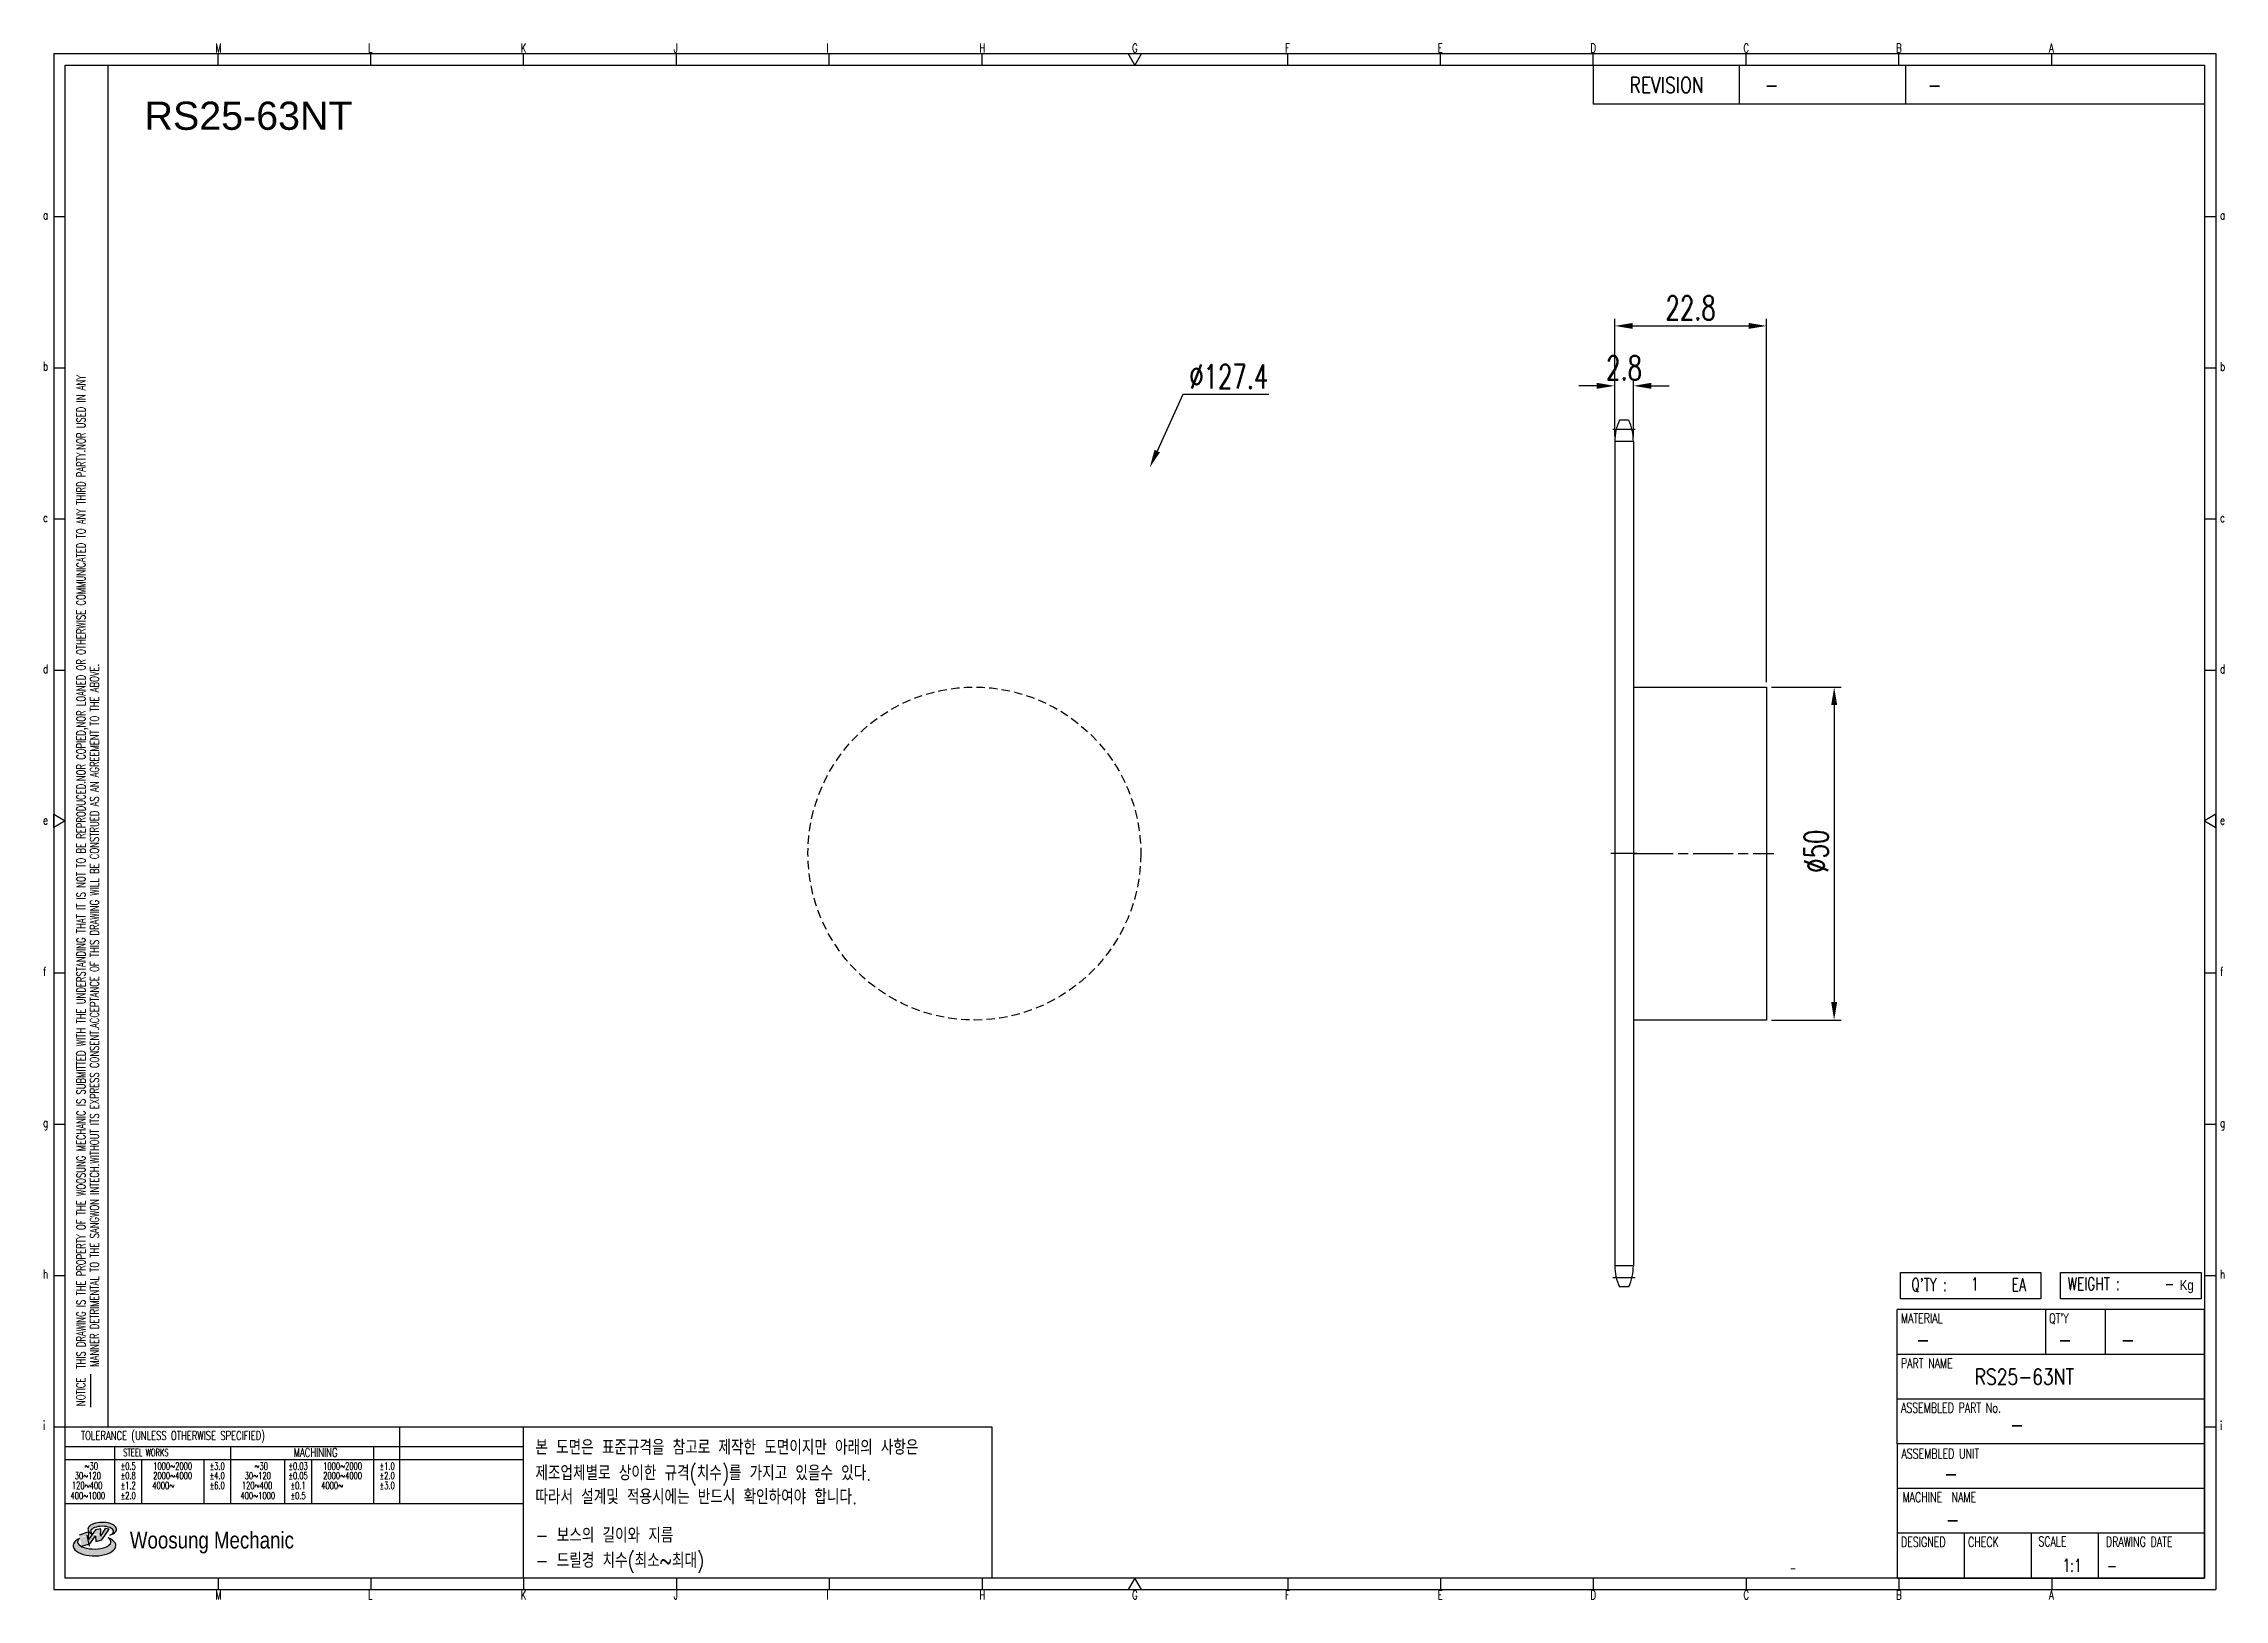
# Model space of a CAD drawing. Header units: millimetres. Extents: x -66412 to -66084, y 2427 to 2660.
import ezdxf
from ezdxf.enums import TextEntityAlignment as Align

# ---------------------------------------------------------------- set-up
doc = ezdxf.new("R2010")
doc.units = ezdxf.units.MM
for name, pattern in [('AM_ISO02W050', [7.5, 6, -1.5]), ('AM_ISO02W050x2', [3.75, 3, -0.75]), ('AM_ISO08W050', [18, 12, -1.5, 3, -1.5]), ('AM_ISO08W050x2', [9, 6, -0.75, 1.5, -0.75]), ('HIDDEN', [9.525, 6.35, -3.175])]:
    doc.linetypes.add(name, pattern=pattern)
for name, color, linetype, lineweight in [('AM_3N', 6, 'AM_ISO02W050', 25), ('AM_7', 4, 'AM_ISO08W050', 25), ('AM_7N', 4, 'AM_ISO08W050', 25)]:
    doc.layers.add(name, color=color, linetype=linetype, lineweight=lineweight)
for name, color, linetype in [('S-DIM', 7, 'Continuous'), ('TITLE', 7, 'Continuous'), ('도면레이아웃', 7, 'Continuous')]:
    doc.layers.add(name, color=color, linetype=linetype)
doc.styles.add('HAN', font='ROMANS.shx', dxfattribs={"width": 0.7, "bigfont": 'whgtxt.shx'})
doc.styles.add('HKD_ST2', font='romans.shx', dxfattribs={"width": 0.7, "height": 4, "bigfont": '@extfont2.shx'})
doc.styles.add('HSG', font='SIMPLEX.shx', dxfattribs={"width": 0.7, "bigfont": 'HSG.shx'})
doc.styles.add('ROMANS', font='romans.shx', dxfattribs={"width": 0.7, "bigfont": 'whgtxt.shx'})
doc.styles.add('SLDTEXTSTYLE4', font='arial.ttf', dxfattribs={"width": 0.8})
doc.styles.get("Standard").update_dxf_attribs({"font": 'arial.ttf'})
doc.dimstyles.new('APP4.5', dxfattribs={"dimscale": 1.5, "dimtxt": 2.4, "dimasz": 1.8, "dimexe": 0.7, "dimexo": 0.5, "dimgap": 0.6, "dimtad": 1, "dimtoh": 1, "dimdec": 1, "dimrnd": 0.01, "dimzin": 9, "dimdsep": 46, "dimtxsty": 'HSG', "dimcen": 0, "dimclrd": 1, "dimclre": 1, "dimclrt": 256, "dimazin": 2, "dimtp": 1, "dimtm": 1, "dimtfac": 0.5, "dimtdec": 1, "dimtofl": 0, "dimtmove": 0, "dimatfit": 3, "dimfxl": 0.7, "dimtvp": 1, "dimtolj": 2, "dimlwd": -1, "dimlwe": -1, "dimarcsym": 0})

# ---------------------------------------------------------------- blocks, each defined once
blk = doc.blocks.new('fyjkfytuj')
for p, q in [((-66537.93, 409.63), (-66517.93, 409.63)), ((-66517.93, 409.63), (-66517.93, 359.63)), ((-66517.93, 359.63), (-66537.93, 359.63))]:
    blk.add_line(p, q)
at = {"layer": 'AM_7N', "linetype": 'AM_ISO08W050x2'}
blk.add_line((-66537.93, 384.63), (-66516.85, 384.63), dxfattribs=at)
blk = doc.blocks.new('SUYWSHJH')
at = {"layer": '도면레이아웃'}
h = blk.add_hatch(color=10, dxfattribs=at)
h.paths.add_polyline_path([(1.544, 35.177), (1.554, 34.966), (1.779, 35.034), (2.054, 35.422), (1.908, 35.446), (1.728, 35.167), (1.741, 35.439), (1.547, 35.405), (1.292, 35.041), (1.295, 35.33), (0.943, 35.208), (1.03, 34.8), (1.336, 34.885)])
edge = h.paths.add_edge_path()
edge.add_ellipse((1.795, 35.421), major_axis=(-0.53, 0), ratio=0.487785, start_angle=122.36065, end_angle=403.39574)
edge.add_line((1.411, 35.244), (1.419, 35.261))
edge.add_ellipse((1.798, 35.344), major_axis=(-0.423, 0), ratio=0.444396, start_angle=131.58977, end_angle=386.19408, ccw=False)
edge = h.paths.add_edge_path()
edge.add_ellipse((1.512, 34.815), major_axis=(-0.793, 0), ratio=0.480113, start_angle=314.67633, end_angle=590.85213)
edge.add_ellipse((1.501, 34.958), major_axis=(-0.62, 0), ratio=0.43311, start_angle=331.7024, end_angle=574.42495, ccw=False)
for p, q in [((0, 90.118), (80.15, 90.118)), ((0, 90.118), (0, 33.191)), ((6.089, 89.693), (6.089, 90.118)), ((11.753, 89.693), (11.753, 90.118)), ((17.418, 89.693), (17.418, 90.118)), ((23.082, 89.693), (23.082, 90.118)), ((28.746, 89.693), (28.746, 90.118)), ((34.411, 89.693), (34.411, 90.118)), ((45.739, 89.693), (45.739, 90.118)), ((51.404, 89.693), (51.404, 90.118)), ((57.068, 89.693), (57.068, 90.118)), ((62.732, 89.693), (62.732, 90.118)), ((68.397, 89.693), (68.397, 90.118)), ((74.061, 89.693), (74.061, 90.118)), ((80.15, 90.118), (80.15, 33.191)), ((0, 84.085), (0.425, 84.085)), ((79.725, 84.085), (80.15, 84.085)), ((0, 78.478), (0.425, 78.478)), ((79.725, 78.478), (80.15, 78.478)), ((0, 72.87), (0.425, 72.87)), ((79.725, 72.87), (80.15, 72.87)), ((0, 67.262), (0.425, 67.262)), ((79.725, 67.262), (80.15, 67.262)), ((0, 56.047), (0.425, 56.047)), ((79.725, 56.047), (80.15, 56.047)), ((0, 50.439), (0.425, 50.439)), ((79.725, 50.439), (80.15, 50.439)), ((0, 44.832), (0.425, 44.832)), ((79.725, 44.832), (80.15, 44.832)), ((1.377, 39.947), (1.377, 41.174)), ((0, 39.224), (0.425, 39.224)), ((79.725, 39.224), (80.15, 39.224)), ((0, 33.191), (80.15, 33.191)), ((6.089, 33.616), (6.089, 33.191)), ((11.753, 33.616), (11.753, 33.191)), ((17.418, 33.616), (17.418, 33.191)), ((23.082, 33.616), (23.082, 33.191)), ((28.746, 33.616), (28.746, 33.191)), ((34.411, 33.616), (34.411, 33.191)), ((45.739, 33.616), (45.739, 33.191)), ((51.404, 33.616), (51.404, 33.191)), ((57.068, 33.616), (57.068, 33.191)), ((62.732, 33.616), (62.732, 33.191)), ((68.397, 33.616), (68.397, 33.191)), ((74.061, 33.616), (74.061, 33.191))]:
    blk.add_line(p, q)
at = {"color": 2}
for p, q in [((2.017, 39.224), (2.017, 89.693)), ((0.425, 39.224), (17.418, 39.224)), ((12.816, 39.224), (12.816, 36.382)), ((17.418, 33.616), (17.418, 39.224)), ((0.425, 38.487), (17.418, 38.487)), ((0.425, 38.012), (17.418, 38.012)), ((2.257, 38.487), (2.257, 36.382)), ((3.257, 38.012), (3.257, 36.382)), ((5.557, 38.012), (5.557, 36.382)), ((6.557, 38.5), (6.557, 36.382)), ((8.557, 38.012), (8.557, 36.382)), ((9.557, 38.026), (9.557, 36.382)), ((11.857, 38.487), (11.857, 36.382)), ((0.425, 36.382), (17.418, 36.382))]:
    blk.add_line(p, q, dxfattribs=at)
at = {"color": 6, "ltscale": 0.5}
for p, q in [((57.068, 89.693), (57.068, 88.246)), ((62.47, 89.693), (62.47, 88.246)), ((68.635, 89.693), (68.635, 88.246)), ((79.725, 88.246), (57.068, 88.246)), ((68.336, 38.59), (68.336, 43.563)), ((79.725, 43.563), (68.336, 43.563)), ((73.827, 43.563), (73.827, 41.905)), ((76.037, 43.563), (76.037, 41.905)), ((79.725, 38.59), (79.725, 43.563)), ((79.725, 41.905), (68.336, 41.905)), ((79.725, 40.248), (68.336, 40.248)), ((68.336, 38.59), (68.336, 33.616)), ((79.725, 38.59), (68.336, 38.59)), ((79.725, 33.616), (79.725, 38.59)), ((79.725, 36.932), (68.336, 36.932)), ((79.725, 35.274), (68.336, 35.274)), ((70.822, 33.616), (70.822, 35.274)), ((73.309, 33.616), (73.309, 35.274)), ((75.796, 33.616), (75.796, 35.274)), ((68.336, 33.616), (79.725, 33.616))]:
    blk.add_line(p, q, dxfattribs=at)
for points in [[(40.075, 89.693), (39.83, 90.118), (40.32, 90.118)], [(0.425, 89.693), (79.725, 89.693), (79.725, 33.616), (0.425, 33.616)], [(0.425, 61.679), (0, 61.433), (0, 61.924)], [(79.725, 61.679), (80.15, 61.433), (80.15, 61.924)], [(40.075, 33.616), (39.83, 33.191), (40.32, 33.191)]]:
    blk.add_lwpolyline(points, close=True)
at = {"layer": 'TITLE', "color": 20}
for p, q in [((68.449, 43.961), (68.449, 44.936)), ((68.449, 44.936), (73.654, 44.936)), ((73.654, 44.936), (73.654, 43.961)), ((74.39, 43.961), (74.39, 44.936)), ((74.39, 44.936), (79.595, 44.936)), ((79.595, 44.936), (79.595, 43.961)), ((73.654, 43.961), (68.449, 43.961)), ((79.595, 43.961), (74.39, 43.961))]:
    blk.add_line(p, q, dxfattribs=at)
at = {"layer": '도면레이아웃'}
for p, q in [((1.295, 35.33), (0.943, 35.208)), ((1.03, 34.8), (1.336, 34.885)), ((1.224, 35.208), (1.311, 34.8)), ((1.224, 35.208), (1.224, 35.208)), ((1.547, 35.405), (1.292, 35.041)), ((1.292, 35.041), (1.295, 35.33)), ((1.336, 34.885), (1.544, 35.177)), ((1.419, 35.261), (1.411, 35.244)), ((1.544, 35.177), (1.554, 34.966)), ((1.741, 35.439), (1.547, 35.405)), ((1.554, 34.966), (1.779, 35.034)), ((1.908, 35.446), (1.728, 35.167)), ((1.728, 35.167), (1.741, 35.439)), ((1.779, 35.034), (2.054, 35.422)), ((2.054, 35.422), (1.908, 35.446))]:
    blk.add_line(p, q, dxfattribs=at)
for centre, major_axis, ratio, start_param, end_param in [((1.795, 35.421), (-0.53, 0), 0.487785, 2.135596, 7.040584), ((1.512, 34.815), (-0.793, 0), 0.480113, 5.492138, 10.312315), ((1.501, 34.958), (-0.62, 0), 0.43311, 5.789299, 10.025607), ((1.798, 35.344), (-0.423, 0), 0.444396, 2.296675, 6.740358)]:
    blk.add_ellipse(centre, major_axis=major_axis, ratio=ratio, start_param=start_param, end_param=end_param, dxfattribs=at)
at = {"color": 4, "style": 'HKD_ST2', "width": 0.7}
for s, p in [('M', (5.988, 90.164)), ('L', (11.652, 90.164)), ('K', (17.316, 90.164)), ('J', (22.981, 90.164)), ('I', (28.645, 90.164)), ('H', (34.309, 90.164)), ('G', (39.974, 90.164)), ('F', (45.638, 90.164)), ('E', (51.302, 90.164)), ('D', (56.967, 90.164)), ('C', (62.631, 90.164)), ('B', (68.295, 90.164)), ('A', (73.96, 90.164)), ('a', (-0.395, 83.976)), ('a', (80.305, 83.97)), ('b', (-0.395, 78.368)), ('b', (80.305, 78.362)), ('c', (-0.395, 72.76)), ('c', (80.305, 72.754)), ('d', (-0.395, 67.153)), ('d', (80.305, 67.147)), ('e', (-0.395, 61.545)), ('e', (80.305, 61.539)), ('f', (-0.395, 55.937)), ('f', (80.305, 55.931)), ('g', (-0.395, 50.33)), ('g', (80.305, 50.324)), ('h', (-0.395, 44.722)), ('h', (80.305, 44.716)), ('i', (-0.395, 39.114)), ('i', (80.305, 39.108)), ('M', (5.988, 32.824)), ('L', (11.652, 32.824)), ('K', (17.316, 32.824)), ('J', (22.981, 32.824)), ('I', (28.645, 32.824)), ('H', (34.309, 32.824)), ('G', (39.974, 32.824)), ('F', (45.638, 32.824)), ('E', (51.302, 32.824)), ('D', (56.967, 32.824)), ('C', (62.631, 32.824)), ('B', (68.295, 32.824)), ('A', (73.96, 32.824))]:
    blk.add_text(s, height=0.326, dxfattribs=at).set_placement(p)
for s, height, style, width, p in [('REVISION', 0.5806, 'HAN', 0.8, (58.415, 88.664)), ('-', 0.581, 'HAN', 0.8, (63.426, 88.664)), ('-', 0.581, 'HAN', 0.8, (69.468, 88.664)), ("Q'TY : ", 0.4746, 'HKD_ST2', 0.7, (68.857, 44.253)), ('1', 0.475, 'HKD_ST2', 0.7, (71.071, 44.275)), ('EA', 0.4746, 'HKD_ST2', 0.7, (72.578, 44.253)), ('WEIGHT : ', 0.4746, 'HKD_ST2', 0.7, (74.65, 44.286)), ('-', 0.581, 'HAN', 0.8, (69.029, 42.157)), ('-', 0.581, 'HAN', 0.8, (74.289, 42.157)), ('-', 0.581, 'HAN', 0.8, (76.623, 42.157)), ('-', 0.581, 'HAN', 0.8, (72.515, 39.013)), ('-', 0.581, 'HAN', 0.8, (70.067, 37.189)), ('-', 0.581, 'HAN', 0.8, (70.126, 35.48)), ('1:1', 0.4746, 'HKD_ST2', 0.7, (74.458, 33.848)), ('-', 0.475, 'HKD_ST2', 0.7, (76.112, 33.837))]:
    blk.add_text(s, height=height, dxfattribs=dict(style=style, width=width)).set_placement(p)
at = {"color": 2, "style": 'HKD_ST2', "width": 0.7}
for s, p in [(' THIS DRAWING IS THE PROPERTY OF THE WOOSUNG MECHANIC IS SUBMITTED WITH THE UNDERSTANDING THAT IT IS NOT TO BE REPRODUCED.NOR COPIED,NOR LOANED OR OTHERWISE COMMUNICATED TO ANY THIRD PARTY.NOR USED IN ANY', (1.173, 41.217)), ('MANNER DETRIMENTAL TO THE SANGWON INTECH.WITHOUT ITS EXPRESS CONSENT.ACCEPTANCE OF THIS DRAWING WILL BE CONSTRUED AS AN AGREEMENT TO THE ABOVE.', (1.672, 41.447))]:
    blk.add_text(s, height=0.326266, rotation=90, dxfattribs=at).set_placement(p)
at = {"style": 'HKD_ST2', "width": 0.7}
blk.add_text('-', height=0.475, dxfattribs=at).set_placement((78.613, 44.286), align=Align.RIGHT)
at = {"color": 4, "style": 'HKD_ST2', "width": 0.7}
for s, height, p in [('MATERIAL', 0.3651, (68.474, 43.425)), ("QT'Y", 0.3651, (73.965, 43.425)), ('PART NAME', 0.3651, (68.474, 41.756)), ('ASSEMBLED PART No.', 0.36511, (68.474, 40.109)), ('ASSEMBLED UNIT', 0.36511, (68.49, 38.408)), ('MACHINE  NAME', 0.36511, (68.532, 36.794)), ('DESIGNED', 0.3651, (68.474, 35.136)), ('CHECK', 0.3651, (70.961, 35.136)), ('SCALE', 0.3651, (73.566, 35.153)), ('DRAWING DATE', 0.36511, (76.071, 35.141))]:
    blk.add_text(s, height=height, dxfattribs=at).set_placement(p, align=Align.TOP_LEFT)
at = {"style": 'HKD_ST2', "width": 0.7}
blk.add_text('NOTICE', height=0.3263, rotation=90, dxfattribs=at).set_placement((1.163, 39.988))
for s, height, style, width, p in [('TOLERANCE (UNLESS OTHERWISE SPECIFIED)', 0.32627, 'HKD_ST2', 0.7, (4.417, 38.896)), ('-', 0.326, 'ROMANS', 0.65, (64.469, 33.975))]:
    blk.add_text(s, height=height, dxfattribs=dict(style=style, width=width)).set_placement(p, align=Align.MIDDLE_CENTER)
at = {"color": 4, "style": 'HKD_ST2', "width": 0.7}
for s, height, p in [('STEEL WORKS', 0.26101, (3.416, 38.268)), ('MACHINING', 0.3263, (9.707, 38.27)), ('%%P0.5', 0.261, (2.757, 37.762)), ('%%P0.8', 0.261, (2.757, 37.411)), ('%%P3.0', 0.261, (6.057, 37.762)), ('%%P4.0', 0.261, (6.057, 37.411)), ('%%P0.03', 0.261, (9.057, 37.762)), ('%%P0.05', 0.261, (9.057, 37.411)), ('%%P1.0', 0.261, (12.357, 37.762)), ('%%P2.0', 0.261, (12.357, 37.411)), ('%%P1.2', 0.261, (2.757, 37.045)), ('%%P2.0', 0.261, (2.757, 36.67)), ('%%P6.0', 0.261, (6.057, 37.045)), ('%%P0.1', 0.261, (9.057, 37.045)), ('%%P0.5', 0.261, (9.057, 36.67)), ('%%P3.0', 0.261, (12.357, 37.045))]:
    blk.add_text(s, height=height, dxfattribs=at).set_placement(p, align=Align.MIDDLE)
for s, height, p in [('30%%126120', 0.261, (1.263, 37.411)), ('%%12630', 0.261, (1.389, 37.762)), ('2000%%1264000', 0.26101, (4.407, 37.411)), ('1000%%1262000', 0.26101, (4.407, 37.762)), ('30%%126120', 0.261, (7.563, 37.411)), ('%%12630', 0.261, (7.689, 37.762)), ('2000%%1264000', 0.26101, (10.707, 37.411)), ('1000%%1262000', 0.26101, (10.707, 37.762)), ('400%%1261000', 0.26101, (1.263, 36.67)), ('120%%126400', 0.26101, (1.237, 37.045)), ('4000%%126', 0.261, (4.061, 37.045)), ('400%%1261000', 0.26101, (7.563, 36.67)), ('120%%126400', 0.26101, (7.537, 37.045)), ('4000%%126', 0.261, (10.321, 37.045))]:
    blk.add_text(s, height=height, dxfattribs=at).set_placement(p, align=Align.MIDDLE_CENTER)
at = {"color": 1, "style": 'SLDTEXTSTYLE4', "width": 0.8}
blk.add_text('Woosung Mechanic', height=0.61957, dxfattribs=at).set_placement((2.822, 34.711))
at = {"layer": 'TITLE', "width": 0.8}
blk.add_text('Kg', height=0.3789, dxfattribs=at).set_placement((78.807, 44.286))
blk = doc.blocks.new('*D18')
at = {"layer": 'Defpoints', "color": 0, "transparency": 16777216}
for p in [(-66173.12, 2608.87), (-66175.92, 2600.51), (-66173.12, 2600.51)]:
    blk.add_point(p, dxfattribs=at)
at = {"layer": 'S-DIM', "color": 1, "transparency": 16777216}
for p, q in [((-66178.62, 2608.87), (-66181.32, 2608.87)), ((-66175.92, 2601.26), (-66175.92, 2609.92)), ((-66173.12, 2601.26), (-66173.12, 2609.92)), ((-66170.42, 2608.87), (-66167.72, 2608.87))]:
    blk.add_line(p, q, dxfattribs=at)
for points in [[(-66178.62, 2609.32), (-66178.62, 2608.42), (-66175.92, 2608.87)], [(-66170.42, 2609.32), (-66170.42, 2608.42), (-66173.12, 2608.87)]]:
    blk.add_solid(points, dxfattribs=at)
at = {"layer": 'S-DIM', "transparency": 16777216, "insert": (-66174.52, 2611.57), "char_height": 3.6, "attachment_point": 5, "style": 'HSG'}
blk.add_mtext('\\A2;2.8', dxfattribs=at)
blk = doc.blocks.new('*D19')
at = {"layer": 'Defpoints', "color": 0, "transparency": 16777216}
for p in [(-66153.12, 2617.87), (-66175.92, 2600.51), (-66153.12, 2563.62)]:
    blk.add_point(p, dxfattribs=at)
at = {"layer": 'S-DIM', "color": 1, "transparency": 16777216}
for p, q in [((-66175.92, 2601.26), (-66175.92, 2618.92)), ((-66173.22, 2617.87), (-66155.82, 2617.87)), ((-66153.12, 2564.37), (-66153.12, 2618.92))]:
    blk.add_line(p, q, dxfattribs=at)
for points in [[(-66173.22, 2618.32), (-66173.22, 2617.42), (-66175.92, 2617.87)], [(-66155.82, 2618.32), (-66155.82, 2617.42), (-66153.12, 2617.87)]]:
    blk.add_solid(points, dxfattribs=at)
at = {"layer": 'S-DIM', "transparency": 16777216, "insert": (-66164.52, 2620.57), "char_height": 3.6, "attachment_point": 5, "style": 'HSG'}
blk.add_mtext('\\A2;22.8', dxfattribs=at)
blk = doc.blocks.new('*D20')
at = {"layer": 'Defpoints', "color": 0, "transparency": 16777216}
for p in [(-66153.12, 2563.62), (-66153.12, 2513.62), (-66142.96, 2513.62)]:
    blk.add_point(p, dxfattribs=at)
at = {"layer": 'S-DIM', "color": 1, "transparency": 16777216}
for p, q in [((-66152.37, 2563.62), (-66141.91, 2563.62)), ((-66142.96, 2560.92), (-66142.96, 2516.32)), ((-66152.37, 2513.62), (-66141.91, 2513.62))]:
    blk.add_line(p, q, dxfattribs=at)
for points in [[(-66143.41, 2560.92), (-66142.51, 2560.92), (-66142.96, 2563.62)], [(-66143.41, 2516.32), (-66142.51, 2516.32), (-66142.96, 2513.62)]]:
    blk.add_solid(points, dxfattribs=at)
at = {"layer": 'S-DIM', "transparency": 16777216, "insert": (-66145.66, 2538.96), "char_height": 3.6, "attachment_point": 5, "rotation": 90, "style": 'HSG'}
blk.add_mtext('\\A2;%%c50', dxfattribs=at)
blk = doc.blocks.new('*D21')
at = {"layer": 'Defpoints', "color": 0, "transparency": 16777216}
for p in [(-66245.76, 2596.61), (-66298.44, 2480.62)]:
    blk.add_point(p, dxfattribs=at)
at = {"layer": 'S-DIM', "color": 1, "transparency": 16777216}
for p, q in [((-66240.79, 2607.56), (-66244.64, 2599.07)), ((-66227.89, 2607.56), (-66240.79, 2607.56))]:
    blk.add_line(p, q, dxfattribs=at)
blk.add_solid([(-66245.05, 2599.25), (-66244.23, 2598.88), (-66245.76, 2596.61)], dxfattribs=at)
at = {"layer": 'S-DIM', "transparency": 16777216, "insert": (-66233.89, 2610.26), "char_height": 3.6, "attachment_point": 5, "style": 'HSG'}
blk.add_mtext('\\A2;∅127.4', dxfattribs=at)

msp = doc.modelspace()

# ---------------------------------------------------------------- linework, layer by layer
for p, q in [((-66173.83, 2603.71), (-66175.22, 2603.71)), ((-66175.92, 2600.51), (-66175.92, 2476.72)), ((-66173.12, 2600.51), (-66173.12, 2476.72)), ((-66173.83, 2473.52), (-66175.22, 2473.52))]:
    msp.add_line(p, q)
at = {"color": 4}
msp.add_lwpolyline([(-66339.81, 2452.54), (-66269.46, 2452.54), (-66269.46, 2429.81), (-66339.81, 2429.81)], close=True, dxfattribs=at)
at = {"color": 2, "linetype": 'HIDDEN', "ltscale": 0.2}
msp.add_circle((-66272.1, 2538.62), 25, dxfattribs=at)
for centre, start, end in [((-66168.32, 2600.51), 155.0989, 180), ((-66180.72, 2600.51), 0, 24.9011), ((-66168.32, 2476.72), 180, 204.9011), ((-66180.72, 2476.72), 335.0989, 0)]:
    msp.add_arc(centre, 7.6, start, end)
at = {"layer": 'AM_3N', "linetype": 'AM_ISO02W050x2'}
for p, q in [((-66173.12, 2600.51), (-66175.92, 2600.51)), ((-66173.12, 2476.72), (-66175.92, 2476.72))]:
    msp.add_line(p, q, dxfattribs=at)
at = {"layer": 'AM_7', "linetype": 'AM_ISO08W050x2'}
for p, q in [((-66172.85, 2602.31), (-66176.23, 2602.31)), ((-66172.54, 2538.62), (-66176.5, 2538.62)), ((-66172.85, 2474.92), (-66176.23, 2474.92))]:
    msp.add_line(p, q, dxfattribs=at)

# ---------------------------------------------------------------- block references
at = {"xscale": 4.052024513222401, "yscale": 4.052024513222401, "zscale": 4.052024513222401}
msp.add_blockref('SUYWSHJH', (-66410.38, 2293.6), dxfattribs=at)
msp.add_blockref('fyjkfytuj', (364.81, 2153.99))

# ---------------------------------------------------------------- texts
at = {"color": 2}
msp.add_text('RS25-63NT', height=4.234, dxfattribs=at).set_placement((-66396.74, 2647.32))
at = {"style": 'HAN', "width": 0.8}
msp.add_text('RS25-63NT', height=2.353, dxfattribs=at).set_placement((-66121.85, 2458.86))
at = {"color": 4, "style": 'HAN', "width": 0.8}
for s, p in [('본 도면은 표준규격을 참고로 제작한 도면이지만 아래의 사항은', (-66338.04, 2448.33)), ('제조업체별로 상이한 규격(치수)를 가지고 있을수 있다.', (-66338.04, 2444.47)), ('따라서 설계및 적용시에는 반드시 확인하여야 합니다.', (-66338.04, 2440.89)), ('- 보스의 길이와 지름', (-66338.04, 2435.12)), ('- 드릴경 치수(최소~최대)', (-66338.04, 2431.33))]:
    msp.add_text(s, height=2.226, dxfattribs=at).set_placement(p)

# ---------------------------------------------------------------- dimensions: what is measured, and where the dimension line sits
at = {"layer": 'S-DIM'}
dim = msp.add_linear_dim(base=(-66153.12, 2617.87), p1=(-66175.92, 2600.51), p2=(-66153.12, 2563.62), dimstyle='APP4.5', dxfattribs=at)
dim.commit()
dim.dimension.update_dxf_attribs({"geometry": '*D19', "text_midpoint": (-66164.52, 2620.57)})
dim = msp.add_linear_dim(base=(-66173.12, 2608.87), p1=(-66175.92, 2600.51), p2=(-66173.12, 2600.51), dimstyle='APP4.5', dxfattribs=at)
dim.commit()
dim.dimension.update_dxf_attribs({"geometry": '*D18', "text_midpoint": (-66174.52, 2608.87), "dimtype": 160})
dim = msp.add_diameter_dim_2p(p1=(-66298.44, 2480.62), p2=(-66245.76, 2596.61), dimstyle='APP4.5', dxfattribs=at)
dim.commit()
dim.dimension.update_dxf_attribs({"geometry": '*D21', "text_midpoint": (-66233.89, 2607.56), "dimtype": 163})
dim = msp.add_linear_dim(base=(-66142.96, 2513.62), p1=(-66153.12, 2563.62), p2=(-66153.12, 2513.62), angle=90, text='%%c<>', dimstyle='APP4.5', dxfattribs=at)
dim.commit()
dim.dimension.update_dxf_attribs({"geometry": '*D20', "text_midpoint": (-66142.96, 2538.96), "dimtype": 160})

doc.saveas('drawing.dxf')
